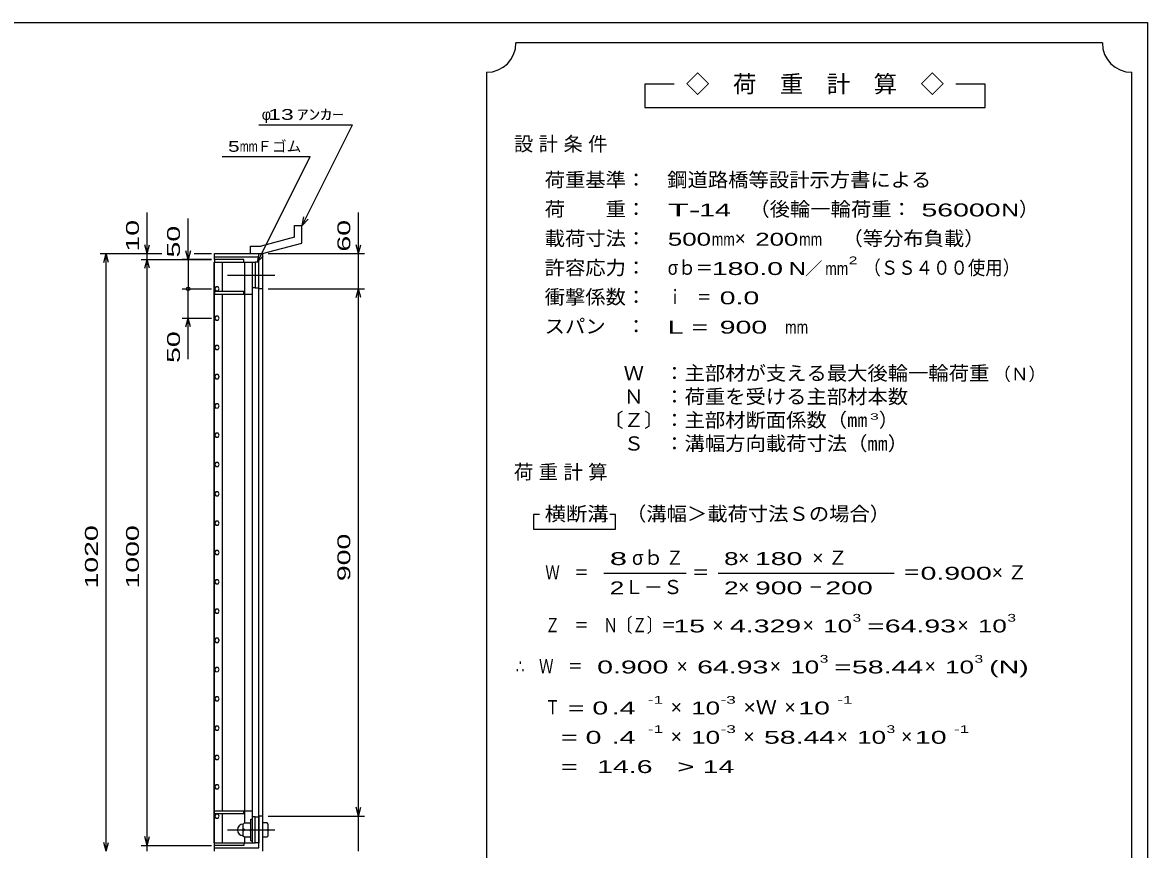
# Model space of a CAD drawing. Units: millimetres, scale not verified. Extents: x -1820 to 1731, y -1282 to 1054.
# Drawn here: x -188 to 1731, y -358 to 1054 of the extents above; entities that cross this region are included whole.
import ezdxf
from ezdxf.enums import TextEntityAlignment as Align

# ---------------------------------------------------------------- set-up
doc = ezdxf.new("R2010")
doc.units = ezdxf.units.MM
doc.header["$LTSCALE"] = 10
doc.linetypes.add('CHAIN', pattern=[18.5, 12, -1.5, 3.5, -1.5])
for name, color, linetype, lineweight in [('0_2', 150, 'Continuous', 25), ('16', 3, 'Continuous', 25), ('19', 6, 'Continuous', 25), ('22', 4, 'Continuous', 25), ('24', 2, 'Continuous', 25)]:
    doc.layers.add(name, color=color, linetype=linetype, lineweight=lineweight)
doc.styles.add('ベクトル', font='')
doc.styles.get('ベクトル').set_extended_font_data('ベクトル')

msp = doc.modelspace()

# ---------------------------------------------------------------- linework, layer by layer
at = {"layer": '0_2'}
for p, q in [((-1729, 1053.5), (1731, 1053.5)), ((1731, 1053.5), (1731, -1146.5))]:
    msp.add_line(p, q, dxfattribs=at)
at = {"layer": '16'}
for p, q in [((139.3, -346.5), (139.3, 644.5)), ((139.3, 644.5), (140, 644.5)), ((190, 649), (140, 649)), ((140, 649), (140, 644.5)), ((140, 644.5), (190, 644.5)), ((140, -346.5), (140, 644.5)), ((140, 644.5), (205, 644.5)), ((153.5, 594.5), (153.5, 644.5)), ((190, 644.5), (190, 649)), ((191.5, -311.5), (191.5, 644.5)), ((205, -346.5), (205, 644.5)), ((205, 644.5), (209.5, 644.5)), ((209.5, 644.5), (209.5, 600.5)), ((215.5, 644.5), (209.5, 644.5)), ((215.5, 600.5), (215.5, 644.5)), ((141.98, 602.45), (140, 598.97)), ((140, 598.97), (142.02, 595.52)), ((145.98, 602.48), (141.98, 602.45)), ((142.02, 595.52), (146.02, 595.55)), ((148, 599), (145.98, 602.48)), ((146.02, 595.55), (148, 599.03)), ((209.5, 600.5), (205, 600.5)), ((209.5, 600.5), (215.5, 600.5)), ((140, 594.5), (140, 590)), ((190, 594.5), (140, 594.5)), ((140, 590), (205, 590)), ((153.5, -292), (153.5, 590)), ((190, 590), (190, 594.5)), ((141.98, 552.45), (140, 548.97)), ((140, 548.97), (142.02, 545.52)), ((145.98, 552.48), (141.98, 552.45)), ((142.02, 545.52), (146.02, 545.55)), ((148, 549), (145.98, 552.48)), ((146.02, 545.55), (148, 549.03)), ((141.98, 502.45), (140, 498.97)), ((140, 498.97), (142.02, 495.52)), ((145.98, 502.48), (141.98, 502.45)), ((148, 499), (145.98, 502.48)), ((146.02, 495.55), (148, 499.03)), ((142.02, 495.52), (146.02, 495.55)), ((141.98, 452.45), (140, 448.97)), ((140, 448.97), (142.02, 445.52)), ((145.98, 452.48), (141.98, 452.45)), ((142.02, 445.52), (146.02, 445.55)), ((148, 449), (145.98, 452.48)), ((146.02, 445.55), (148, 449.03)), ((141.98, 402.45), (140, 398.97)), ((140, 398.97), (142.02, 395.52)), ((145.98, 402.48), (141.98, 402.45)), ((142.02, 395.52), (146.02, 395.55)), ((148, 399), (145.98, 402.48)), ((146.02, 395.55), (148, 399.03)), ((141.98, 352.45), (140, 348.97)), ((140, 348.97), (142.02, 345.52)), ((145.98, 352.48), (141.98, 352.45)), ((142.02, 345.52), (146.02, 345.55)), ((148, 349), (145.98, 352.48)), ((146.02, 345.55), (148, 349.03)), ((141.98, 302.45), (140, 298.97)), ((140, 298.97), (142.02, 295.52)), ((145.98, 302.48), (141.98, 302.45)), ((142.02, 295.52), (146.02, 295.55)), ((148, 299), (145.98, 302.48)), ((146.02, 295.55), (148, 299.03)), ((141.98, 252.45), (140, 248.97)), ((145.98, 252.48), (141.98, 252.45)), ((148, 249), (145.98, 252.48)), ((140, 248.97), (142.02, 245.52)), ((142.02, 245.52), (146.02, 245.55)), ((146.02, 245.55), (148, 249.03)), ((141.98, 202.45), (140, 198.97)), ((140, 198.97), (142.02, 195.52)), ((145.98, 202.48), (141.98, 202.45)), ((142.02, 195.52), (146.02, 195.55)), ((148, 199), (145.98, 202.48)), ((146.02, 195.55), (148, 199.03)), ((141.98, 152.45), (140, 148.97)), ((140, 148.97), (142.02, 145.52)), ((145.98, 152.48), (141.98, 152.45)), ((142.02, 145.52), (146.02, 145.55)), ((148, 149), (145.98, 152.48)), ((146.02, 145.55), (148, 149.03)), ((141.98, 102.45), (140, 98.97)), ((140, 98.97), (142.02, 95.52)), ((145.98, 102.48), (141.98, 102.45)), ((148, 99), (145.98, 102.48)), ((146.02, 95.55), (148, 99.03)), ((142.02, 95.52), (146.02, 95.55)), ((141.98, 52.45), (140, 48.97)), ((140, 48.97), (142.02, 45.52)), ((145.98, 52.48), (141.98, 52.45)), ((142.02, 45.52), (146.02, 45.55)), ((148, 49), (145.98, 52.48)), ((146.02, 45.55), (148, 49.03)), ((141.98, 2.45), (140, -1.03)), ((145.98, 2.48), (141.98, 2.45)), ((148, -1), (145.98, 2.48)), ((140, -1.03), (142.02, -4.48)), ((142.02, -4.48), (146.02, -4.45)), ((146.02, -4.45), (148, -0.97)), ((141.98, -47.55), (140, -51.03)), ((140, -51.03), (142.02, -54.48)), ((145.98, -47.52), (141.98, -47.55)), ((142.02, -54.48), (146.02, -54.45)), ((148, -51), (145.98, -47.52)), ((146.02, -54.45), (148, -50.97)), ((141.98, -97.55), (140, -101.03)), ((140, -101.03), (142.02, -104.48)), ((145.98, -97.52), (141.98, -97.55)), ((142.02, -104.48), (146.02, -104.45)), ((148, -101), (145.98, -97.52)), ((146.02, -104.45), (148, -100.97)), ((141.98, -147.55), (140, -151.03)), ((140, -151.03), (142.02, -154.48)), ((145.98, -147.52), (141.98, -147.55)), ((148, -151), (145.98, -147.52)), ((146.02, -154.45), (148, -150.97)), ((142.02, -154.48), (146.02, -154.45)), ((141.98, -197.55), (140, -201.03)), ((140, -201.03), (142.02, -204.48)), ((145.98, -197.52), (141.98, -197.55)), ((142.02, -204.48), (146.02, -204.45)), ((148, -201), (145.98, -197.52)), ((146.02, -204.45), (148, -200.97)), ((141.98, -247.55), (140, -251.03)), ((145.98, -247.52), (141.98, -247.55)), ((148, -251), (145.98, -247.52)), ((140, -251.03), (142.02, -254.48)), ((142.02, -254.48), (146.02, -254.45)), ((146.02, -254.45), (148, -250.97)), ((140, -296.5), (140, -292)), ((140, -292), (205, -292)), ((140, -296.5), (190, -296.5)), ((141.98, -297.55), (140, -301.03)), ((140, -301.03), (142.02, -304.48)), ((145.98, -297.52), (141.98, -297.55)), ((142.02, -304.48), (146.02, -304.45)), ((148, -301), (145.98, -297.52)), ((146.02, -304.45), (148, -300.97)), ((153.5, -346.5), (153.5, -296.5)), ((190, -296.5), (190, -292)), ((202, -343), (202, -306)), ((202, -306), (205, -306)), ((209.5, -302.5), (205, -302.5)), ((205, -343), (205, -306)), ((209.5, -346.5), (209.5, -302.5)), ((209.5, -302.5), (215.5, -302.5)), ((215.5, -302.5), (215.5, -346.5)), ((189, -314.5), (191, -312.5)), ((189, -334.5), (189, -314.5)), ((191, -324.5), (189, -322.5)), ((191, -324.5), (189, -326.5)), ((191, -312.5), (200, -312.5)), ((191, -324.5), (200, -324.5)), ((202, -314.5), (200, -312.5)), ((200, -324.5), (202, -322.5)), ((202, -326.5), (200, -324.5)), ((189, -334.5), (191, -336.5)), ((191, -336.5), (200, -336.5)), ((191.5, -346.5), (191.5, -337.5)), ((200, -336.5), (202, -334.5)), ((202, -343), (205, -343)), ((139.3, -346.5), (140, -346.5)), ((140, -346.5), (190, -346.5)), ((140, -351), (140, -346.5)), ((140, -346.5), (205, -346.5)), ((190, -351), (140, -351)), ((190, -346.5), (190, -351)), ((205, -346.5), (209.5, -346.5)), ((215.5, -346.5), (209.5, -346.5))]:
    msp.add_line(p, q, dxfattribs=at)
at = {"layer": '16', "linetype": 'CHAIN'}
for p, q in [((162, 622.5), (243, 622.5)), ((162, -324.5), (243, -324.5))]:
    msp.add_line(p, q, dxfattribs=at)
at = {"layer": '16'}
msp.add_arc((189, -324.5), 10, 90, 270, dxfattribs=at)
at = {"layer": '19'}
for p, q in [((276.11, 707.12), (289.11, 707.12)), ((276.11, 687.1), (276.11, 707.12)), ((289.11, 677.12), (289.11, 707.12)), ((201.49, 672.01), (219.78, 672.01)), ((201.49, 659.01), (201.49, 672.01)), ((276.11, 687.1), (219.78, 672.01)), ((221.5, 659), (289.11, 677.12)), ((140, 649), (140, 659)), ((140, 659), (221.5, 659)), ((215.5, 653), (140, 653)), ((201.5, 659), (221.5, 659)), ((215.5, -355), (215.5, 653)), ((221.5, 659), (221.5, -361)), ((221.5, 599), (215.5, 599)), ((221.5, -301), (215.5, -301)), ((229.5, -312.5), (221.5, -312.5)), ((221.5, -312.5), (221.5, -336.5)), ((221.5, -324.5), (229.5, -324.5)), ((231.5, -314.5), (229.5, -312.5)), ((231.5, -322.5), (229.5, -324.5)), ((229.5, -324.5), (231.5, -326.5)), ((231.5, -334.5), (231.5, -314.5)), ((221.5, -336.5), (229.5, -336.5)), ((229.5, -336.5), (231.5, -334.5)), ((140, -361), (140, -351)), ((140, -355), (215.5, -355))]:
    msp.add_line(p, q, dxfattribs=at)
at = {"layer": '22'}
for p, q in [((215.5, 879), (375.5, 879)), ((289.5, 707), (375.5, 879)), ((153, 824.5), (303, 824.5)), ((213, 644.5), (303, 824.5)), ((25, 659), (25, 729)), ((95, 649), (95, 719)), ((289.5, 707), (292.5, 721.6)), ((289.5, 707), (299.5, 718)), ((385.5, 659), (385.5, 729)), ((25, 659), (21, 674)), ((25, 659), (29, 674)), ((385.5, 659), (381.5, 674)), ((385.5, 659), (389.5, 674)), ((-55, 659), (50, 659)), ((-49, 644), (-45, 659)), ((-41, 644), (-45, 659)), ((-45, -361), (-45, 659)), ((15, 659), (50, 659)), ((25, 649), (25, 659)), ((95, 649), (91, 664)), ((99, 664), (95, 649)), ((105, 659), (135, 659)), ((105, 659), (135, 659)), ((213, 644.5), (216, 659.1)), ((213, 644.5), (223, 655.5)), ((231.5, 659), (395.5, 659)), ((385.5, 599), (385.5, 659)), ((15, 649), (135, 649)), ((21, 634), (25, 649)), ((29, 634), (25, 649)), ((25, -351), (25, 649)), ((135, 649), (85, 649)), ((95, 649), (95, 599)), ((85, 599), (135, 599)), ((95, 549), (95, 599)), ((231.5, 599), (395.5, 599)), ((381.5, 584), (385.5, 599)), ((389.5, 584), (385.5, 599)), ((385.5, -301), (385.5, 599)), ((85, 549), (135, 549)), ((91, 534), (95, 549)), ((99, 534), (95, 549)), ((95, 479), (95, 549)), ((385.5, -301), (381.5, -286)), ((385.5, -301), (389.5, -286)), ((231.5, -301), (395.5, -301)), ((385.5, -361), (385.5, -301)), ((25, -351), (21, -336)), ((25, -351), (29, -336)), ((-45, -361), (-49, -346)), ((-45, -361), (-41, -346)), ((15, -351), (135, -351)), ((25, -361), (25, -351))]:
    msp.add_line(p, q, dxfattribs=at)
msp.add_circle((95, 599), 3, dxfattribs=at)
at = {"layer": '24', "color": 4}
for p, q in [((1654, 1018.5), (654, 1018.5)), ((604, 968.5), (604, -581.5)), ((1704, -581.5), (1704, 968.5)), ((924, 948.5), (874, 948.5)), ((874, 948.5), (874, 908.5)), ((1454, 948.5), (1404, 948.5)), ((1454, 908.5), (1454, 948.5)), ((874, 908.5), (1454, 908.5)), ((694, 213.5), (684, 213.5)), ((684, 213.5), (684, 188.5)), ((824, 213.5), (814, 213.5)), ((824, 188.5), (824, 213.5)), ((684, 188.5), (824, 188.5)), ((804, 113.5), (944, 113.5)), ((999, 113.5), (1299, 113.5))]:
    msp.add_line(p, q, dxfattribs=at)
for centre, start, end in [((604, 1018.5), 270, 0), ((1704, 1018.5), 180, 270)]:
    msp.add_arc(centre, 50, start, end, dxfattribs=at)

# ---------------------------------------------------------------- texts
at = {"layer": '22', "color": 2, "style": 'ベクトル'}
for s, p in [('φ', (220.5, 896.5)), ('Ｆゴム', (213, 842))]:
    msp.add_text(s, height=18.33, dxfattribs=at).set_placement(p, align=Align.MIDDLE_LEFT)
for s, width, p in [(' 13 ', 1.6, (220.5, 896.5)), ('ｱﾝｶｰ', 1.6, (280.5, 896.5)), ('5', 1.45, (163, 842)), ('mm', 0.75, (183, 842))]:
    msp.add_text(s, height=18.33, dxfattribs=dict(at, width=width)).set_placement(p, align=Align.MIDDLE_LEFT)
at = {"layer": '22', "color": 2, "style": 'ベクトル', "width": 1.65}
for s, p in [(' 10 ', (0, 649)), (' 60 ', (360.5, 649)), (' 50 ', (70, 639)), (' 50 ', (70, 459)), (' 1020 ', (-70, 74)), (' 1000 ', (0, 74)), (' 900 ', (360.5, 86.5))]:
    msp.add_text(s, height=21.99, rotation=90, dxfattribs=at).set_placement(p, align=Align.MIDDLE_LEFT)
at = {"layer": '24', "style": 'ベクトル'}
for s, height, p in [('◇\u3000荷\u3000重\u3000計\u3000算\u3000◇', 29.33, (944, 948.5)), ('）', 24.19, (1512, 735)), ('×', 24.19, (1027, 685)), ('／', 21.99, (1146.5, 633.5)), ('（Ｎ）', 21.99, (1468, 453.5)), ('）', 24.19, (1273, 375)), ('σｂ', 24.19, (852, 140)), ('×', 24.19, (1033, 140)), ('Ｌ－Ｓ', 24.19, (839, 90)), ('×', 24.19, (1033, 90)), ('×', 24.19, (989, 25)), ('×', 24.19, (1143, 25)), ('×', 24.19, (1407, 25)), ('×', 24.19, (928, -45)), ('×', 24.19, (1087, -45)), ('×', 24.19, (1351, -45)), ('×', 24.19, (918, -115)), ('×', 24.19, (1112, -115)), ('×', 24.19, (918, -165)), ('×', 24.19, (1042, -165)), ('×', 24.19, (1201, -165)), ('×', 24.19, (1311, -165))]:
    msp.add_text(s, height=height, dxfattribs=at).set_placement(p, align=Align.MIDDLE_LEFT)
for s, height, width, p in [('荷重基準：\u3000', 24.19, 1.05, (703, 785)), ('鋼道路橋等設計示方書による', 24.19, 1.05, (912, 785)), ('荷\u3000\u3000重：\u3000', 24.19, 1.05, (703, 735)), ('（後輪一輪荷重：', 24.19, 1.05, (1052, 735)), ('T-', 21.99, 2, (913, 733.5)), (' 14 ', 21.99, 1.65, (953, 733.5)), (' 56000', 21.99, 1.65, (1332, 733.5)), ('N', 21.99, 1.4, (1482, 733.5)), ('載荷寸法：\u3000', 24.19, 1.05, (703, 685)), ('500', 21.99, 1.5, (913, 683.5)), ('200', 21.99, 1.5, (1062, 683.5)), ('\u3000（等分布負載）', 24.19, 1.05, (1176, 685)), ('mm', 21.99, 0.8, (988, 683.5)), ('mm', 21.99, 0.8, (1137, 683.5)), ('2', 13.2, 1.5, (1221.5, 647.5)), ('許容応力：\u3000', 24.19, 1.05, (703, 635)), ('σｂ＝', 24.19, 0.9, (913, 635)), ('180.0', 21.99, 1.65, (988, 633.5)), ('N', 21.99, 1.4, (1119, 633.5)), ('mm', 21.99, 0.8, (1181.5, 633.5)), ('（ＳＳ４００使用）', 24.19, 0.9, (1246.5, 635)), ('衝撃係数：\u3000', 24.19, 1.05, (703, 585)), ('ｉ\u3000＝', 24.19, 0.75, (913, 585)), (' 0.0', 21.99, 1.65, (988, 583.5)), ('スパン\u3000：\u3000', 24.19, 1.05, (703, 535)), ('L =', 21.99, 1.65, (913, 533.5)), (' 900 ', 21.99, 1.65, (988, 533.5)), ('mm', 21.99, 0.8, (1113, 533.5)), ('\u3000Ｗ\u3000：主部材が支える最大後輪一輪荷重', 24.19, 1.05, (803, 455)), ('\u3000Ｎ\u3000：荷重を受ける主部材本数', 24.19, 1.05, (803, 415)), ('〔Ｚ〕：主部材断面係数（㎜', 24.19, 1.05, (803, 375)), ('3', 11, 1.8, (1258, 381)), ('\u3000Ｓ\u3000：溝幅方向載荷寸法（㎜）', 24.19, 1.05, (803, 335)), ('横断溝', 24.19, 1.1, (703, 215)), ('\u3000（溝幅＞載荷寸法Ｓの場合）', 24.19, 1.05, (807, 215)), ('8', 21.99, 1.8, (814, 138.5)), ('Ｚ', 24.19, 0.9, (910, 140)), ('8', 21.99, 1.5, (1009, 138.5)), (' 180 ', 21.99, 1.65, (1048, 138.5)), ('Ｗ\u3000＝', 24.19, 0.75, (704, 115)), ('＝', 24.19, 0.9, (954, 115)), ('＝', 24.19, 0.9, (1314, 115)), ('0.900', 21.99, 1.65, (1344, 113.5)), ('2', 21.99, 1.5, (814, 88.5)), ('2', 21.99, 1.5, (1009, 88.5)), (' 900 ', 21.99, 1.65, (1048, 88.5)), (' 200 ', 21.99, 1.65, (1168, 88.5)), ('－', 24.19, 0.75, (1153, 90)), ('Ｚ\u3000＝\u3000Ｎ〔Ｚ〕＝', 24.19, 0.75, (704, 25)), ('3', 13.2, 1.5, (1228, 37.5)), ('3', 13.2, 1.5, (1492, 37.5)), (' 15 ', 21.99, 1.65, (909, 23.5)), ('4.329', 21.99, 1.65, (1019, 23.5)), ('10', 21.99, 1.5, (1178, 23.5)), ('=', 21.99, 1.7, (1253, 23.5)), ('64.93', 21.99, 1.65, (1283, 23.5)), ('10', 21.99, 1.5, (1442, 23.5)), ('∴\u3000Ｗ\u3000＝', 24.19, 0.75, (654, -45)), (' 0.900', 21.99, 1.65, (779, -46.5)), ('64.93', 21.99, 1.65, (963, -46.5)), ('10', 21.99, 1.5, (1122, -46.5)), ('3', 13.2, 1.5, (1172, -32.5)), ('58.44', 21.99, 1.65, (1227, -46.5)), ('10', 21.99, 1.5, (1386, -46.5)), ('3', 13.2, 1.5, (1436, -32.5)), ('(N)', 21.99, 1.65, (1461, -46.5)), ('=', 21.99, 1.7, (1197, -46.5)), ('-1', 13.2, 1.65, (879, -102.5)), ('-3', 13.2, 1.65, (1003, -102.5)), ('-1', 13.2, 1.65, (1202, -102.5)), ('Ｔ', 24.19, 0.75, (704, -115)), (' = 0', 21.99, 1.65, (729, -116.5)), (' .4 ', 21.99, 1.65, (804, -116.5)), ('10', 21.99, 1.5, (953, -116.5)), ('×Ｗ', 24.19, 1.1, (1042, -115)), (' 10 ', 21.99, 1.65, (1122, -116.5)), ('-1', 13.2, 1.65, (879, -152.5)), ('-3', 13.2, 1.65, (1003, -152.5)), ('3', 13.2, 1.5, (1286, -152.5)), ('-1', 13.2, 1.65, (1401, -152.5)), ('  = 0', 21.99, 1.65, (704, -166.5)), (' .4 ', 21.99, 1.65, (804, -166.5)), ('10', 21.99, 1.5, (953, -166.5)), ('58.44', 21.99, 1.65, (1077, -166.5)), ('10', 21.99, 1.5, (1236, -166.5)), (' 10 ', 21.99, 1.65, (1321, -166.5)), (' 14.6', 21.99, 1.65, (779, -216.5)), ('>', 21.99, 1.7, (929, -216.5)), (' 14 ', 21.99, 1.65, (959, -216.5)), ('  =', 21.99, 1.65, (704, -216.5))]:
    msp.add_text(s, height=height, dxfattribs=dict(at, width=width)).set_placement(p, align=Align.MIDDLE_LEFT)
at = {"layer": '24', "char_height": 24.19, "attachment_point": 4, "style": 'ベクトル'}
for s, insert in [('\\T1.28;設計条件', (650.5, 845)), ('\\T1.28;荷重計算', (650.5, 285)), ('\\T1.42;×Ｚ', (1159.5, 140)), ('\\T1.42;×Ｚ', (1465.5, 115))]:
    msp.add_mtext(s, dxfattribs=dict(at, insert=insert))

doc.saveas('drawing.dxf')
